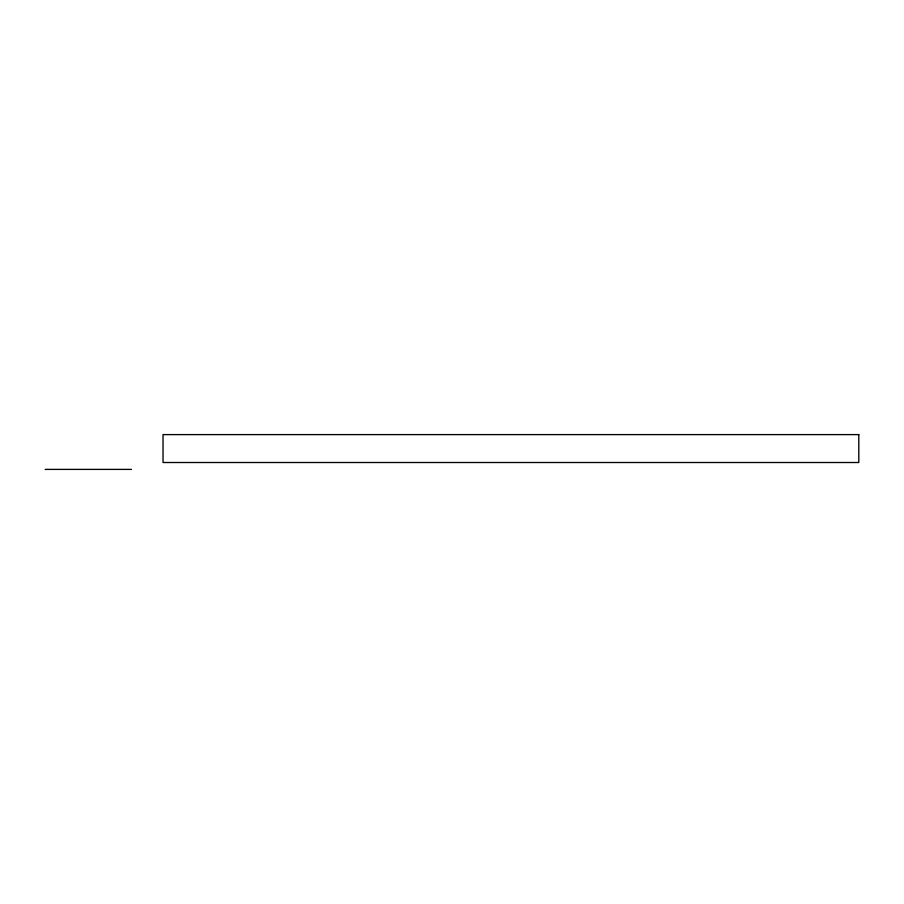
<?xml version="1.0" encoding="UTF-8"?>
<svg xmlns="http://www.w3.org/2000/svg" width="904" height="904" viewBox="0 0 904 904"><rect width="100%" height="100%" fill="white"/><g stroke="black" fill="none" stroke-linecap="round" stroke-linejoin="round"><path stroke-width="1.36" d="M45.2 469.391L131.475 469.391M858.8 434.609L163.036 434.609L163.036 462.509L858.8 462.509L858.8 434.609"/></g></svg>
